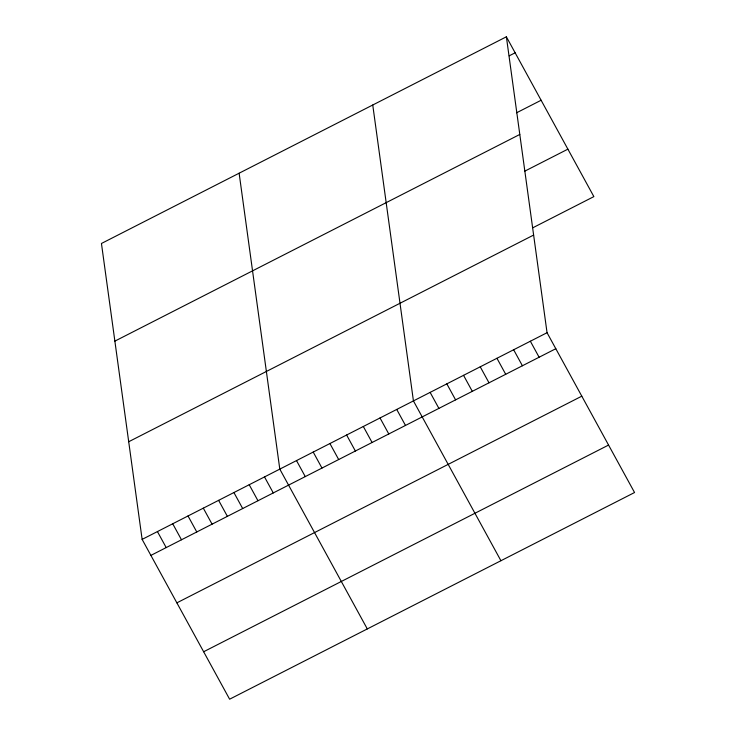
<?xml version="1.0" encoding="UTF-8"?>
<svg xmlns="http://www.w3.org/2000/svg" width="736" height="736" viewBox="0 0 736 736"><rect width="100%" height="100%" fill="white"/><g stroke="black" fill="none" stroke-linecap="round" stroke-linejoin="round"><path stroke-width="1.1" d="M506.377 36.8L101.448 243.478L142.131 539.387L229.623 699.2L634.552 492.522L547.05 332.709L506.377 36.8L593.869 196.613L532.956 227.709M509.238 55.816L515.136 52.808M516.552 112.801L541.116 100.262M114.871 341.127L519.8 134.449M524.658 171.221L567.888 149.16M128.708 441.738L533.628 235.06M142.131 539.387L547.05 332.709M150.889 555.395L555.818 348.708M176.87 602.848L581.799 396.17M203.642 651.746L608.571 445.059M530.352 341.228L539.111 357.236M513.645 349.756L522.413 365.764M496.947 358.285L505.706 374.284M480.24 366.813L489.008 382.812M463.542 375.332L472.3 391.34M446.835 383.861L455.593 399.86M430.128 392.389L438.895 408.388M500.922 560.722L413.43 400.908L372.747 105.009M396.722 409.437L405.49 425.445M380.024 417.965L388.783 433.964M363.317 426.484L372.085 442.492M346.619 435.013L355.378 451.021M329.912 443.541L338.68 459.54M313.214 452.06L321.972 468.068M296.507 460.589L305.265 476.597M367.301 628.93L279.8 469.117L239.126 173.208M264.509 476.928L273.268 492.927M249.21 484.73L257.968 500.738M233.91 492.54L242.678 508.539M218.62 500.351L227.378 516.35M203.32 508.153L212.078 524.161M188.02 515.964L196.779 531.972M172.721 523.774L181.488 539.773M157.43 531.576L166.189 547.584"/></g></svg>
